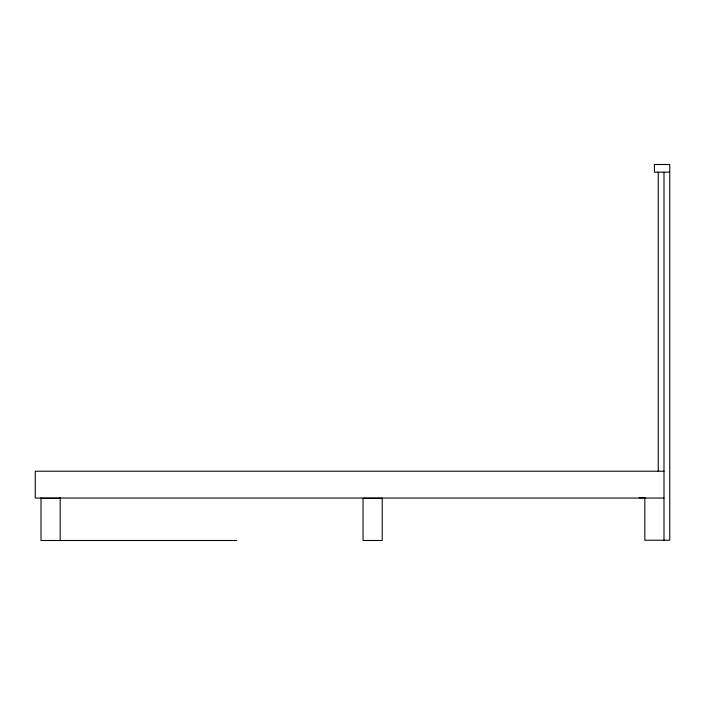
<?xml version="1.0" encoding="UTF-8"?>
<svg xmlns="http://www.w3.org/2000/svg" width="705" height="705" viewBox="0 0 705 705"><rect width="100%" height="100%" fill="white"/><g stroke="black" fill="none" stroke-linecap="round" stroke-linejoin="round"><path stroke-width="1.06" d="M669.75 172.17L654.416 172.17L654.416 164.503L669.75 164.503L669.75 540.224L644.828 540.224L644.828 497.501M663.995 471.213L35.25 471.213L35.25 498.047L663.995 498.047M639.082 497.774L644.828 497.774M41.005 498.32L60.172 498.32M236.721 540.497L41.005 540.497L41.005 498.047M663.995 172.17L663.995 540.224M658.25 172.17L658.25 471.213M60.172 497.501L60.172 540.497M382.216 498.32L363.04 498.32L363.04 540.497L382.216 540.497L382.216 498.32"/></g></svg>
